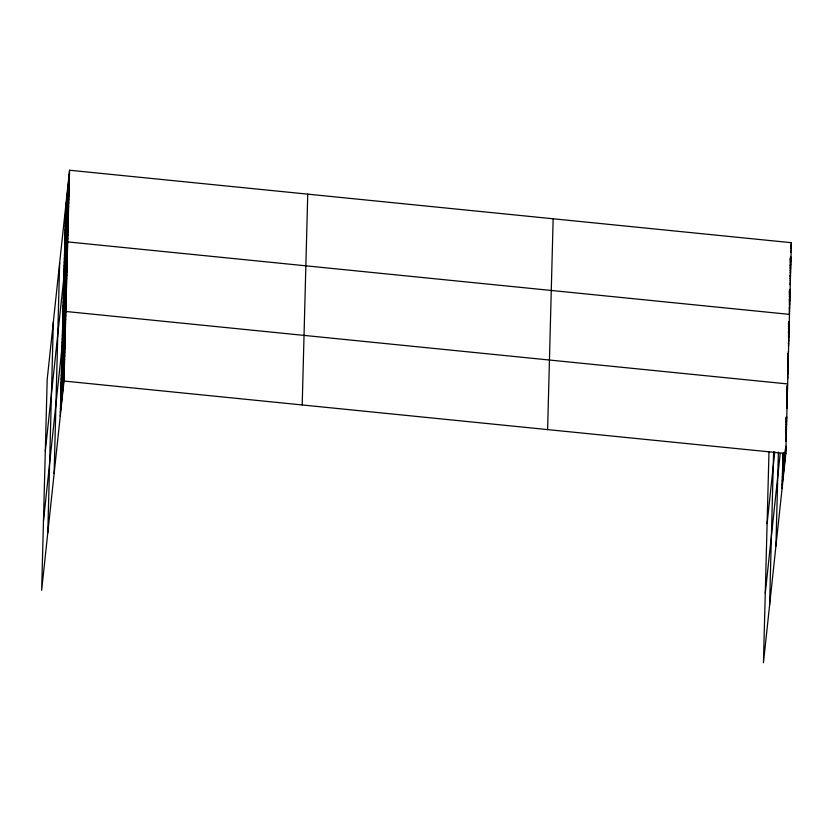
<?xml version="1.0" encoding="UTF-8"?>
<svg xmlns="http://www.w3.org/2000/svg" width="833" height="833" viewBox="0 0 833 833"><rect width="100%" height="100%" fill="white"/><g stroke="black" fill="none" stroke-linecap="round" stroke-linejoin="round"><path stroke-width="1.25" d="M47.793 532.839L53.333 322.027M54.114 473.633L59.653 262.822M60.257 416.167L65.797 205.366M69.555 170.234L47.189 379.494L41.65 590.305L64.016 381.045L69.555 170.234L791.35 242.695L785.811 453.506L763.445 662.766L768.984 451.955M302.202 404.953L307.741 194.141M547.614 429.599L553.154 218.787M769.588 605.299L773.618 451.83M775.919 546.094L778.386 452.121M782.062 488.638L782.989 453.246M65.703 208.948L69.462 173.816M65.609 212.53L69.368 177.398M65.515 216.111L69.264 180.98M65.422 219.693L69.17 184.572M65.328 223.275L69.077 188.154M65.234 226.868L68.983 191.736M65.141 230.449L68.889 195.318M65.047 234.031L68.795 198.9M64.953 237.613L68.702 202.481M64.859 241.195L68.608 206.074M64.766 244.787L68.514 209.656M64.672 248.369L68.421 213.238M64.578 251.951L68.327 216.819M64.474 255.533L68.233 220.401M64.38 259.115L68.139 223.994M64.287 262.697L68.046 227.576M64.193 266.289L67.952 231.157M64.099 269.871L67.858 234.739M64.006 273.453L67.765 238.321M45.305 451.174L67.671 241.903L789.465 314.374M63.818 280.7L67.577 245.568M63.725 284.355L67.473 249.234M63.631 288.02L67.379 252.888M63.527 291.685L67.286 256.554M63.433 295.34L67.192 260.219M63.339 299.005L67.088 263.874M63.246 302.671L66.994 267.539M63.141 306.325L66.9 271.204M63.048 309.991L66.807 274.859M62.954 313.656L66.702 278.524M62.86 317.311L66.609 282.189M62.756 320.976L66.515 285.844M62.662 324.631L66.421 289.509M62.569 328.296L66.317 293.164M62.475 331.961L66.224 296.829M62.371 335.616L66.13 300.494M62.277 339.281L66.036 304.149M62.183 342.946L65.932 307.814M43.483 520.74L65.838 311.48L787.643 383.94M61.986 350.266L65.745 315.134M61.892 353.931L65.651 318.8M61.798 357.586L65.557 322.465M61.704 361.251L65.453 326.12M61.611 364.916L65.359 329.785M61.507 368.571L65.266 333.439M61.413 372.236L65.172 337.105M61.319 375.891L65.068 340.77M61.225 379.556L64.974 344.425M61.121 383.222L64.88 348.09M61.028 386.876L64.787 351.755M60.934 390.542L64.682 355.41M60.84 394.207L64.589 359.075M60.736 397.862L64.495 362.74M60.642 401.527L64.401 366.395M60.549 405.192L64.297 370.06M60.455 408.847L64.203 373.725M60.351 412.512L64.11 377.38M790.944 246.464L791.35 242.695M790.986 248.786L791.256 246.276M790.09 259.896L790.361 257.387M790.892 252.368L791.163 249.858M790.132 262.228L790.663 257.21M790.038 265.81L790.975 257.033M790.08 268.143L790.881 260.614M790.111 270.475L790.788 264.196M790.153 272.797L790.694 267.778M790.059 276.389L790.6 271.371M790.101 278.711L790.507 274.952M790.142 281.044L790.413 278.534M789.247 292.154L789.507 289.645M790.048 284.626L790.319 282.116M789.278 294.486L789.819 289.468M789.32 296.808L790.121 289.28M789.226 300.401L790.028 292.872M789.268 302.723L789.934 296.454M789.309 305.055L789.84 300.036M789.215 308.637L789.746 303.618M789.257 310.969L789.653 307.2M789.288 313.302L789.559 310.792M767.099 523.634L774.763 451.955M788.393 324.412L788.664 321.902M788.435 326.817L788.966 321.798M788.466 329.222L789.278 321.694M788.372 332.888L789.174 325.359M788.414 335.293L789.08 329.014M788.445 337.698L788.986 332.679M788.487 340.103L788.893 336.345M788.393 343.769L788.799 339.999M788.435 346.174L788.695 343.665M787.664 356.108L787.935 353.598M787.57 359.773L788.507 350.985M787.601 362.178L788.414 354.65M787.643 364.583L788.31 358.305M787.549 368.248L788.216 361.97M787.581 370.654L788.122 365.635M787.622 373.059L788.028 369.29M787.664 375.464L787.924 372.955M787.56 379.13L787.831 376.62M786.8 389.063L787.195 385.294M765.277 593.2L780.198 453.548M786.831 391.468L787.508 385.19M786.737 395.134L787.539 387.605M786.779 397.539L787.445 391.26M786.81 399.944L787.352 394.925M786.716 403.599L787.258 398.58M786.758 406.015L787.154 402.245M786.789 408.42L787.06 405.91M785.894 419.603L786.165 417.094M785.935 422.008L786.467 417M785.967 424.424L786.779 416.896M782.926 455.682L783.197 453.173M785.873 428.079L786.675 420.55M782.833 459.347L783.499 453.069M785.915 430.484L786.581 424.216M782.728 463.002L783.801 452.965M785.946 432.9L786.487 427.881M782.635 466.667L784.113 452.871M785.988 435.305L786.394 431.536M782.541 470.333L784.415 452.767M785.894 438.96L786.29 435.201M782.447 473.987L784.717 452.663M785.925 441.375L786.196 438.866M782.343 477.653L785.425 448.8M782.249 481.307L786.008 446.186M782.156 484.973L785.904 449.841M64.016 381.045L785.811 453.506"/></g></svg>
